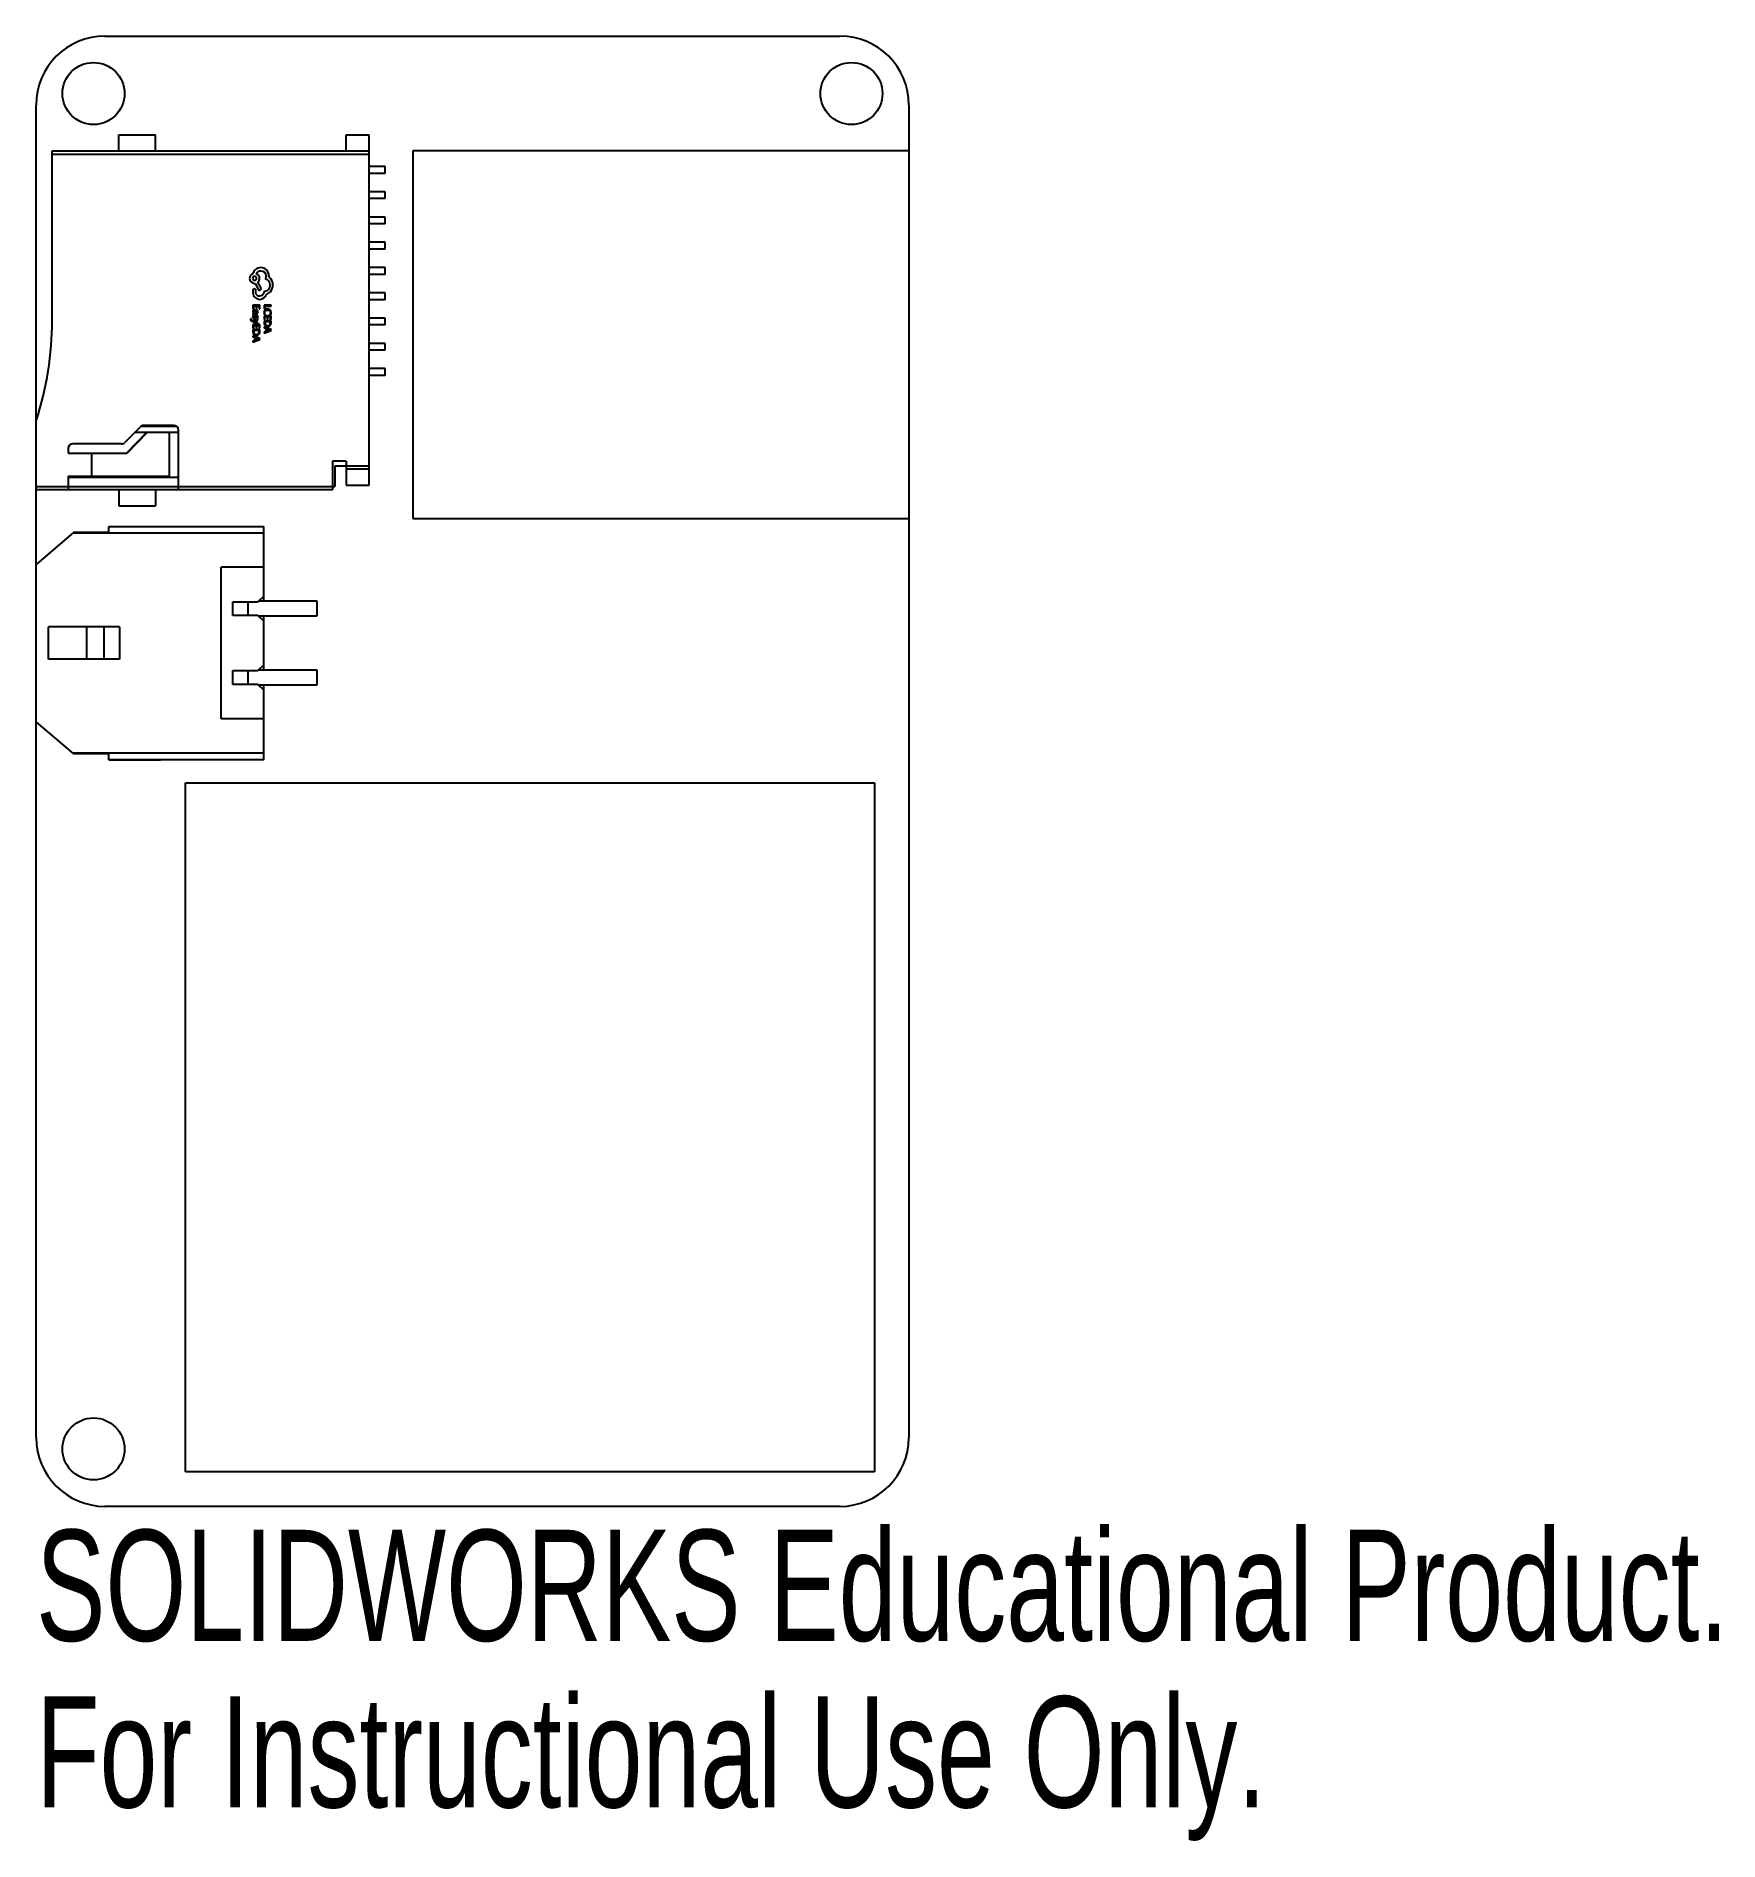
# Model space of a CAD drawing. Header units: millimetres. Extents: x -38 to 35.3, y -78.6 to 0.
import ezdxf

# ---------------------------------------------------------------- set-up
doc = ezdxf.new("R2010")
doc.units = ezdxf.units.MM
doc.styles.add('SLDTEXTSTYLE0', font='TXT', dxfattribs={"width": 0.7})

msp = doc.modelspace()

# ---------------------------------------------------------------- linework, layer by layer
at = {"color": 7, "linetype": 'Continuous', "lineweight": 25}
for p, q in [((-35, 0), (-3, 0)), ((-38, -61), (-38, -3)), ((0, -3), (0, -61)), ((-34.4, -4.3), (-32.8, -4.3)), ((-34.4, -5), (-34.4, -4.3)), ((-32.8, -5), (-32.8, -4.3)), ((-24.5, -4.3), (-23.5, -4.3)), ((-24.5, -5), (-24.5, -4.3)), ((-23.5, -19.55), (-23.5, -4.3)), ((-37.3, -12.375), (-37.3, -5)), ((-37.3, -5), (-23.5, -5)), ((-23.5, -5.15), (-37.3, -5.15)), ((0, -5), (-21.6, -5)), ((-21.6, -5), (-21.6, -21)), ((-22.8, -5.675), (-23.5, -5.675)), ((-22.8, -5.975), (-23.5, -5.975)), ((-22.8, -5.975), (-22.8, -5.675)), ((-22.8, -6.775), (-23.5, -6.775)), ((-22.8, -7.075), (-22.8, -6.775)), ((-22.8, -7.075), (-23.5, -7.075)), ((-22.8, -7.875), (-23.5, -7.875)), ((-22.8, -8.175), (-23.5, -8.175)), ((-22.8, -8.175), (-22.8, -7.875)), ((-22.8, -8.975), (-23.5, -8.975)), ((-22.8, -9.275), (-23.5, -9.275)), ((-22.8, -9.275), (-22.8, -8.975)), ((-22.8, -10.075), (-23.5, -10.075)), ((-22.8, -10.375), (-22.8, -10.075)), ((-28.487, -10.764), (-28.465, -10.764)), ((-28.465, -10.764), (-28.305, -11.067)), ((-28.19, -11), (-28.341, -10.71)), ((-22.8, -10.375), (-23.5, -10.375)), ((-28.561, -11.054), (-28.561, -11.182)), ((-28.254, -11.71), (-28.559, -11.71)), ((-28.559, -11.71), (-28.559, -11.874)), ((-28.525, -11.749), (-28.422, -11.749)), ((-28.525, -11.874), (-28.525, -11.749)), ((-28.428, -11.169), (-28.428, -11.072)), ((-28.422, -11.749), (-28.422, -11.858)), ((-28.387, -11.749), (-28.29, -11.749)), ((-28.387, -11.858), (-28.387, -11.749)), ((-28.305, -11.067), (-28.19, -11)), ((-28.29, -11.749), (-28.29, -11.867)), ((-28.254, -11.867), (-28.254, -11.71)), ((-28.09, -11.139), (-28.09, -11.156)), ((-27.77, -11.71), (-28.076, -11.71)), ((-28.076, -11.71), (-28.076, -11.871)), ((-28.041, -11.749), (-27.77, -11.749)), ((-28.041, -11.871), (-28.041, -11.749)), ((-27.77, -11.749), (-27.77, -11.71)), ((-22.8, -11.175), (-23.5, -11.175)), ((-22.8, -11.475), (-23.5, -11.475)), ((-22.8, -11.475), (-22.8, -11.175)), ((-28.625, -12.312), (-28.659, -12.312)), ((-28.559, -12.39), (-28.599, -12.373)), ((-28.592, -12.415), (-28.342, -12.514)), ((-28.559, -11.874), (-28.525, -11.874)), ((-28.559, -12.047), (-28.559, -12.086)), ((-28.526, -12.047), (-28.559, -12.047)), ((-28.559, -12.086), (-28.419, -12.086)), ((-28.342, -12.304), (-28.559, -12.39)), ((-28.254, -12.555), (-28.559, -12.555)), ((-28.559, -12.555), (-28.559, -12.719)), ((-28.512, -12.137), (-28.552, -12.137)), ((-28.526, -12.046), (-28.526, -12.047)), ((-28.523, -12.409), (-28.505, -12.404)), ((-28.523, -12.41), (-28.523, -12.409)), ((-28.342, -12.474), (-28.506, -12.414)), ((-28.505, -12.404), (-28.342, -12.347)), ((-28.471, -12.047), (-28.45, -12.047)), ((-28.45, -12.047), (-28.457, -11.996)), ((-28.421, -12.047), (-28.43, -11.983)), ((-28.422, -11.858), (-28.387, -11.858)), ((-28.357, -11.932), (-28.394, -11.932)), ((-28.383, -12.274), (-28.346, -12.274)), ((-28.342, -12.347), (-28.342, -12.304)), ((-28.342, -12.514), (-28.342, -12.474)), ((-28.29, -11.867), (-28.254, -11.867)), ((-28.254, -12.712), (-28.254, -12.555)), ((-28.076, -11.871), (-28.041, -11.871)), ((-28.076, -12.173), (-28.076, -12.337)), ((-27.77, -12.173), (-28.076, -12.173)), ((-28.076, -12.337), (-28.041, -12.337)), ((-27.77, -12.394), (-28.076, -12.394)), ((-28.076, -12.394), (-28.076, -12.478)), ((-28.063, -12.112), (-28.025, -12.112)), ((-28.041, -12.212), (-27.938, -12.212)), ((-28.041, -12.337), (-28.041, -12.212)), ((-28.041, -12.434), (-28.041, -12.478)), ((-27.806, -12.434), (-28.041, -12.434)), ((-27.938, -12.212), (-27.938, -12.321)), ((-27.938, -12.321), (-27.903, -12.321)), ((-27.903, -12.212), (-27.806, -12.212)), ((-27.903, -12.321), (-27.903, -12.212)), ((-27.819, -12.112), (-27.778, -12.112)), ((-27.806, -12.212), (-27.806, -12.33)), ((-27.806, -12.33), (-27.77, -12.33)), ((-27.806, -12.48), (-27.806, -12.434)), ((-27.77, -12.33), (-27.77, -12.173)), ((-27.77, -12.481), (-27.77, -12.394)), ((-22.8, -12.275), (-23.5, -12.275)), ((-22.8, -12.575), (-22.8, -12.275)), ((-28.559, -12.719), (-28.525, -12.719)), ((-28.254, -12.776), (-28.559, -12.776)), ((-28.559, -12.776), (-28.559, -12.86)), ((-28.559, -13.042), (-28.559, -13.085)), ((-28.254, -13.158), (-28.559, -13.042)), ((-28.559, -13.085), (-28.476, -13.115)), ((-28.559, -13.316), (-28.254, -13.2)), ((-28.476, -13.242), (-28.559, -13.273)), ((-28.559, -13.273), (-28.559, -13.316)), ((-28.525, -12.594), (-28.422, -12.594)), ((-28.525, -12.719), (-28.525, -12.594)), ((-28.525, -12.816), (-28.525, -12.86)), ((-28.29, -12.816), (-28.525, -12.816)), ((-28.476, -13.115), (-28.476, -13.242)), ((-28.315, -13.173), (-28.442, -13.127)), ((-28.442, -13.127), (-28.442, -13.229)), ((-28.442, -13.229), (-28.315, -13.183)), ((-28.422, -12.594), (-28.422, -12.703)), ((-28.422, -12.703), (-28.387, -12.703)), ((-28.387, -12.594), (-28.29, -12.594)), ((-28.387, -12.703), (-28.387, -12.594)), ((-28.293, -13.179), (-28.293, -13.178)), ((-28.29, -12.594), (-28.29, -12.712)), ((-28.29, -12.712), (-28.254, -12.712)), ((-28.29, -12.862), (-28.29, -12.816)), ((-28.254, -12.863), (-28.254, -12.776)), ((-28.254, -13.2), (-28.254, -13.158)), ((-28.076, -12.66), (-28.076, -12.703)), ((-27.77, -12.776), (-28.076, -12.66)), ((-28.076, -12.703), (-27.992, -12.733)), ((-28.076, -12.934), (-27.77, -12.818)), ((-27.992, -12.86), (-28.076, -12.891)), ((-28.076, -12.891), (-28.076, -12.934)), ((-27.992, -12.733), (-27.992, -12.86)), ((-27.831, -12.791), (-27.958, -12.745)), ((-27.958, -12.745), (-27.958, -12.847)), ((-27.958, -12.847), (-27.831, -12.801)), ((-27.809, -12.797), (-27.809, -12.796)), ((-27.77, -12.818), (-27.77, -12.776)), ((-22.8, -12.575), (-23.5, -12.575)), ((-22.8, -13.375), (-23.5, -13.375)), ((-22.8, -13.675), (-23.5, -13.675)), ((-22.8, -13.675), (-22.8, -13.375)), ((-22.8, -14.475), (-23.5, -14.475)), ((-22.8, -14.775), (-23.5, -14.775)), ((-22.8, -14.775), (-22.8, -14.475)), ((-33.459, -17.009), (-34.141, -17.691)), ((-33.187, -17.25), (-34.064, -18.15)), ((-33.163, -17.25), (-34.04, -18.15)), ((-31.8, -17.25), (-33.7, -17.25)), ((-31.868, -17), (-33.449, -17)), ((-32, -16.95), (-33.317, -16.95)), ((-32.192, -19.15), (-32.192, -17.25)), ((-31.8, -19.75), (-31.8, -17.15)), ((-36.6, -17.95), (-36.6, -18.15)), ((-34.283, -17.75), (-36.4, -17.75)), ((-36.6, -18.15), (-34.04, -18.15)), ((-35.566, -19.15), (-35.566, -18.15)), ((-25.1, -18.5), (-25.1, -19.75)), ((-24.5, -18.5), (-25.1, -18.5)), ((-25, -18.7), (-23.5, -18.7)), ((-25, -18.7), (-25, -19.6)), ((-24.5, -18.5), (-24.5, -19.55)), ((-23.5, -18.85), (-24.5, -18.85)), ((-38, -19.6), (-25, -19.6)), ((-36.6, -19.15), (-36.6, -19.75)), ((-36.6, -19.15), (-32.192, -19.15)), ((-36.6, -19.2), (-31.8, -19.2)), ((-24.5, -19.55), (-23.5, -19.55)), ((-25.1, -19.75), (-38, -19.75)), ((-34.4, -19.75), (-34.4, -20.45)), ((-32.8, -19.75), (-32.8, -20.45)), ((-34.4, -20.45), (-32.8, -20.45)), ((-21.6, -21), (0, -21)), ((-36.35, -21.596), (-38, -22.996)), ((-28.09, -21.642), (-36.404, -21.642)), ((-36.35, -21.596), (-34.83, -21.596)), ((-34.83, -21.596), (-34.83, -21.342)), ((-34.83, -21.342), (-28.09, -21.342)), ((-28.09, -24.601), (-28.09, -21.342)), ((-28.09, -23.116), (-29.94, -23.116)), ((-29.94, -29.726), (-29.94, -23.116)), ((-29.439, -24.622), (-28.339, -24.622)), ((-29.439, -25.22), (-29.439, -24.622)), ((-28.76, -25.22), (-28.76, -24.622)), ((-28.339, -24.622), (-28.09, -24.373)), ((-25.76, -24.601), (-28.318, -24.601)), ((-25.76, -25.241), (-25.76, -24.601)), ((-37.46, -27.121), (-37.46, -25.721)), ((-34.374, -25.721), (-37.46, -25.721)), ((-35.8, -25.721), (-35.8, -27.121)), ((-35.05, -25.721), (-35.05, -27.121)), ((-34.374, -25.721), (-34.374, -27.121)), ((-28.339, -25.22), (-29.439, -25.22)), ((-28.09, -25.468), (-28.339, -25.22)), ((-28.318, -25.241), (-25.76, -25.241)), ((-28.09, -27.601), (-28.09, -25.241)), ((-34.374, -27.121), (-37.46, -27.121)), ((-28.339, -27.622), (-28.09, -27.373)), ((-29.439, -27.622), (-28.339, -27.622)), ((-29.439, -28.22), (-29.439, -27.622)), ((-28.339, -28.22), (-29.439, -28.22)), ((-28.76, -28.22), (-28.76, -27.622)), ((-28.09, -28.468), (-28.339, -28.22)), ((-25.76, -27.601), (-28.318, -27.601)), ((-28.318, -28.241), (-25.76, -28.241)), ((-28.09, -31.5), (-28.09, -28.241)), ((-25.76, -28.241), (-25.76, -27.601)), ((-36.35, -31.246), (-38, -29.846)), ((-28.09, -29.726), (-29.94, -29.726)), ((-36.404, -31.2), (-28.09, -31.2)), ((-34.83, -31.246), (-36.35, -31.246)), ((-34.83, -31.51), (-34.83, -31.246)), ((-28.09, -31.5), (-34.83, -31.5)), ((-34.83, -31.51), (-32.58, -31.51)), ((-32.58, -31.51), (-32.58, -31.5)), ((-31.5, -32.5), (-1.5, -32.5)), ((-31.5, -62.5), (-31.5, -32.5)), ((-1.5, -32.5), (-1.5, -62.5)), ((-1.5, -62.5), (-31.5, -62.5)), ((-3, -64), (-35, -64))]:
    msp.add_line(p, q, dxfattribs=at)
for centre in [(-35.5, -2.5), (-2.5, -2.5), (-35.5, -61.5)]:
    msp.add_circle(centre, 1.35, dxfattribs=at)
for centre, radius, start, end in [((-35, -3), 3, 90, 180), ((-3, -3), 3, 0, 90), ((-51.322, -12.375), 14.022, 341.81945, 0), ((-33.317, -17.15), 0.2, 90, 135), ((-32, -17.15), 0.2, 0, 90), ((-36.4, -17.95), 0.2, 90, 180), ((-34.283, -17.55), 0.2, 270, 315), ((-35, -61), 3, 180, 270), ((-3, -61), 3, 270, 0)]:
    msp.add_arc(centre, radius, start, end, dxfattribs=at)
for points in [[(-28.452, -10.167), (-28.504, -10.215), (-28.539, -10.274), (-28.556, -10.341)], [(-28.216, -10.076), (-28.302, -10.076), (-28.387, -10.109), (-28.452, -10.167)], [(-28.411, -10.343), (-28.376, -10.267), (-28.3, -10.213), (-28.211, -10.213)], [(-27.968, -10.178), (-28.033, -10.113), (-28.122, -10.076), (-28.216, -10.076)], [(-28.211, -10.213), (-28.092, -10.213), (-27.994, -10.311), (-27.994, -10.43)], [(-27.864, -10.428), (-27.864, -10.334), (-27.901, -10.245), (-27.968, -10.178)], [(-28.556, -10.341), (-28.643, -10.369), (-28.704, -10.451), (-28.704, -10.547)], [(-28.704, -10.547), (-28.704, -10.666), (-28.606, -10.764), (-28.487, -10.764)], [(-28.493, -10.992), (-28.528, -10.992), (-28.558, -11.02), (-28.561, -11.054)], [(-28.426, -11.059), (-28.426, -11.022), (-28.456, -10.992), (-28.493, -10.992)], [(-28.268, -10.547), (-28.268, -10.454), (-28.328, -10.373), (-28.411, -10.343)], [(-28.341, -10.71), (-28.296, -10.671), (-28.268, -10.612), (-28.268, -10.547)], [(-27.819, -10.835), (-27.819, -10.992), (-27.938, -11.122), (-28.09, -11.139)], [(-27.994, -10.43), (-27.994, -10.471), (-28.007, -10.512), (-28.027, -10.545)], [(-28.027, -10.545), (-27.906, -10.586), (-27.819, -10.699), (-27.819, -10.835)], [(-27.869, -10.478), (-27.866, -10.46), (-27.864, -10.445), (-27.864, -10.428)], [(-27.773, -10.573), (-27.799, -10.536), (-27.832, -10.506), (-27.869, -10.478)], [(-27.801, -11.128), (-27.73, -11.046), (-27.689, -10.942), (-27.689, -10.833)], [(-27.689, -10.833), (-27.689, -10.738), (-27.719, -10.649), (-27.773, -10.573)], [(-28.561, -11.182), (-28.554, -11.258), (-28.519, -11.328), (-28.463, -11.38)], [(-28.463, -11.38), (-28.407, -11.432), (-28.333, -11.46), (-28.257, -11.46)], [(-28.428, -11.072), (-28.428, -11.067), (-28.426, -11.063), (-28.426, -11.059)], [(-28.259, -11.326), (-28.348, -11.326), (-28.422, -11.258), (-28.428, -11.169)], [(-28.09, -11.156), (-28.09, -11.25), (-28.166, -11.326), (-28.259, -11.326)], [(-28.257, -11.46), (-28.127, -11.458), (-28.012, -11.369), (-27.973, -11.245)], [(-27.973, -11.245), (-27.908, -11.221), (-27.849, -11.18), (-27.801, -11.128)], [(-28.659, -12.312), (-28.661, -12.319), (-28.662, -12.327), (-28.662, -12.337)], [(-28.662, -12.337), (-28.662, -12.37), (-28.639, -12.396), (-28.592, -12.415)], [(-28.629, -12.334), (-28.629, -12.327), (-28.628, -12.32), (-28.625, -12.312)], [(-28.599, -12.373), (-28.619, -12.364), (-28.629, -12.351), (-28.629, -12.334)], [(-28.547, -11.929), (-28.559, -11.942), (-28.565, -11.959), (-28.565, -11.98)], [(-28.565, -11.98), (-28.565, -12.009), (-28.552, -12.031), (-28.526, -12.046)], [(-28.552, -12.137), (-28.56, -12.154), (-28.565, -12.174), (-28.565, -12.197)], [(-28.565, -12.197), (-28.565, -12.222), (-28.559, -12.244), (-28.547, -12.26)], [(-28.501, -11.911), (-28.521, -11.911), (-28.536, -11.917), (-28.547, -11.929)], [(-28.547, -12.26), (-28.536, -12.276), (-28.52, -12.285), (-28.5, -12.285)], [(-28.523, -11.96), (-28.53, -11.968), (-28.533, -11.977), (-28.533, -11.99)], [(-28.533, -11.99), (-28.533, -12.006), (-28.527, -12.02), (-28.515, -12.031)], [(-28.533, -12.2), (-28.533, -12.178), (-28.526, -12.157), (-28.512, -12.137)], [(-28.504, -12.245), (-28.524, -12.245), (-28.533, -12.23), (-28.533, -12.2)], [(-28.498, -11.949), (-28.508, -11.949), (-28.517, -11.953), (-28.523, -11.96)], [(-28.506, -12.414), (-28.513, -12.412), (-28.519, -12.411), (-28.523, -12.41)], [(-28.515, -12.031), (-28.504, -12.042), (-28.489, -12.047), (-28.471, -12.047)], [(-28.483, -12.236), (-28.489, -12.242), (-28.496, -12.245), (-28.504, -12.245)], [(-28.43, -11.983), (-28.437, -11.935), (-28.46, -11.911), (-28.501, -11.911)], [(-28.5, -12.285), (-28.486, -12.285), (-28.474, -12.28), (-28.464, -12.272)], [(-28.47, -11.959), (-28.477, -11.953), (-28.486, -11.949), (-28.498, -11.949)], [(-28.464, -12.196), (-28.471, -12.216), (-28.478, -12.229), (-28.483, -12.236)], [(-28.457, -11.996), (-28.46, -11.979), (-28.464, -11.966), (-28.47, -11.959)], [(-28.435, -12.148), (-28.444, -12.156), (-28.454, -12.171), (-28.464, -12.196)], [(-28.464, -12.272), (-28.455, -12.263), (-28.445, -12.247), (-28.436, -12.222)], [(-28.436, -12.222), (-28.428, -12.203), (-28.422, -12.191), (-28.417, -12.185)], [(-28.4, -12.138), (-28.414, -12.138), (-28.425, -12.141), (-28.435, -12.148)], [(-28.368, -12.003), (-28.368, -12.033), (-28.385, -12.047), (-28.421, -12.047)], [(-28.419, -12.086), (-28.364, -12.086), (-28.337, -12.059), (-28.337, -12.007)], [(-28.417, -12.185), (-28.412, -12.18), (-28.406, -12.177), (-28.397, -12.177)], [(-28.354, -12.162), (-28.366, -12.146), (-28.381, -12.138), (-28.4, -12.138)], [(-28.397, -12.177), (-28.388, -12.177), (-28.381, -12.181), (-28.376, -12.189)], [(-28.394, -11.932), (-28.377, -11.953), (-28.368, -11.977), (-28.368, -12.003)], [(-28.368, -12.219), (-28.368, -12.239), (-28.373, -12.258), (-28.383, -12.274)], [(-28.376, -12.189), (-28.37, -12.196), (-28.368, -12.206), (-28.368, -12.219)], [(-28.337, -12.007), (-28.337, -11.978), (-28.343, -11.953), (-28.357, -11.932)], [(-28.337, -12.222), (-28.337, -12.199), (-28.342, -12.179), (-28.354, -12.162)], [(-28.346, -12.274), (-28.34, -12.258), (-28.337, -12.241), (-28.337, -12.222)], [(-28.039, -11.922), (-28.067, -11.949), (-28.081, -11.983), (-28.081, -12.027)], [(-28.081, -12.027), (-28.081, -12.061), (-28.075, -12.089), (-28.063, -12.112)], [(-28.076, -12.478), (-28.076, -12.527), (-28.061, -12.566), (-28.033, -12.597)], [(-28.046, -12.033), (-28.046, -12.001), (-28.035, -11.975), (-28.013, -11.955)], [(-28.025, -12.112), (-28.039, -12.089), (-28.046, -12.063), (-28.046, -12.033)], [(-28.041, -12.478), (-28.041, -12.517), (-28.03, -12.547), (-28.009, -12.569)], [(-27.929, -11.883), (-27.974, -11.883), (-28.011, -11.896), (-28.039, -11.922)], [(-28.013, -11.955), (-27.992, -11.935), (-27.963, -11.925), (-27.926, -11.925)], [(-28.009, -12.569), (-27.988, -12.591), (-27.958, -12.601), (-27.92, -12.601)], [(-27.81, -11.927), (-27.84, -11.898), (-27.88, -11.883), (-27.929, -11.883)], [(-27.926, -11.925), (-27.888, -11.925), (-27.857, -11.935), (-27.835, -11.957)], [(-27.92, -12.601), (-27.882, -12.601), (-27.853, -12.59), (-27.834, -12.568)], [(-27.835, -11.957), (-27.812, -11.978), (-27.801, -12.006), (-27.801, -12.04)], [(-27.834, -12.568), (-27.815, -12.546), (-27.806, -12.516), (-27.806, -12.48)], [(-27.801, -12.04), (-27.801, -12.066), (-27.807, -12.09), (-27.819, -12.112)], [(-27.811, -12.597), (-27.784, -12.566), (-27.77, -12.528), (-27.77, -12.481)], [(-27.765, -12.039), (-27.765, -11.994), (-27.78, -11.957), (-27.81, -11.927)], [(-27.778, -12.112), (-27.77, -12.093), (-27.765, -12.069), (-27.765, -12.039)], [(-28.559, -12.86), (-28.559, -12.909), (-28.545, -12.948), (-28.517, -12.979)], [(-28.525, -12.86), (-28.525, -12.899), (-28.514, -12.929), (-28.493, -12.951)], [(-28.517, -12.979), (-28.488, -13.009), (-28.45, -13.025), (-28.403, -13.025)], [(-28.493, -12.951), (-28.472, -12.973), (-28.442, -12.983), (-28.404, -12.983)], [(-28.404, -12.983), (-28.366, -12.983), (-28.337, -12.972), (-28.318, -12.95)], [(-28.403, -13.025), (-28.358, -13.025), (-28.322, -13.009), (-28.295, -12.979)], [(-28.318, -12.95), (-28.299, -12.928), (-28.29, -12.898), (-28.29, -12.862)], [(-28.293, -13.178), (-28.303, -13.176), (-28.31, -13.175), (-28.315, -13.173)], [(-28.315, -13.183), (-28.311, -13.182), (-28.304, -13.18), (-28.293, -13.179)], [(-28.295, -12.979), (-28.268, -12.948), (-28.254, -12.91), (-28.254, -12.863)], [(-28.033, -12.597), (-28.004, -12.627), (-27.966, -12.643), (-27.919, -12.643)], [(-27.919, -12.643), (-27.874, -12.643), (-27.838, -12.627), (-27.811, -12.597)], [(-27.809, -12.796), (-27.819, -12.794), (-27.826, -12.793), (-27.831, -12.791)], [(-27.831, -12.801), (-27.827, -12.8), (-27.82, -12.798), (-27.809, -12.797)]]:
    msp.add_open_spline(points, degree=3, dxfattribs=at)
for points in [[(-28.404, -10.545), (-28.404, -10.499), (-28.441, -10.46), (-28.537, -10.46), (-28.574, -10.499), (-28.574, -10.545)], [(-28.574, -10.545), (-28.574, -10.592), (-28.537, -10.629), (-28.441, -10.629), (-28.404, -10.59), (-28.404, -10.545)]]:
    msp.add_open_spline(points, degree=3, knots=[0, 0, 0, 0, 0.5, 0.5, 1, 1, 1, 1], dxfattribs=at)

# ---------------------------------------------------------------- texts
at = {"color": 7, "linetype": 'Continuous', "char_height": 4.83362, "attachment_point": 1, "style": 'SLDTEXTSTYLE0'}
for s, insert in [('SOLIDWORKS Educational Product.', (-38, -65.02)), ('For Instructional Use Only.', (-38, -72.27))]:
    msp.add_mtext(s, dxfattribs=dict(at, insert=insert))

doc.saveas('drawing.dxf')
